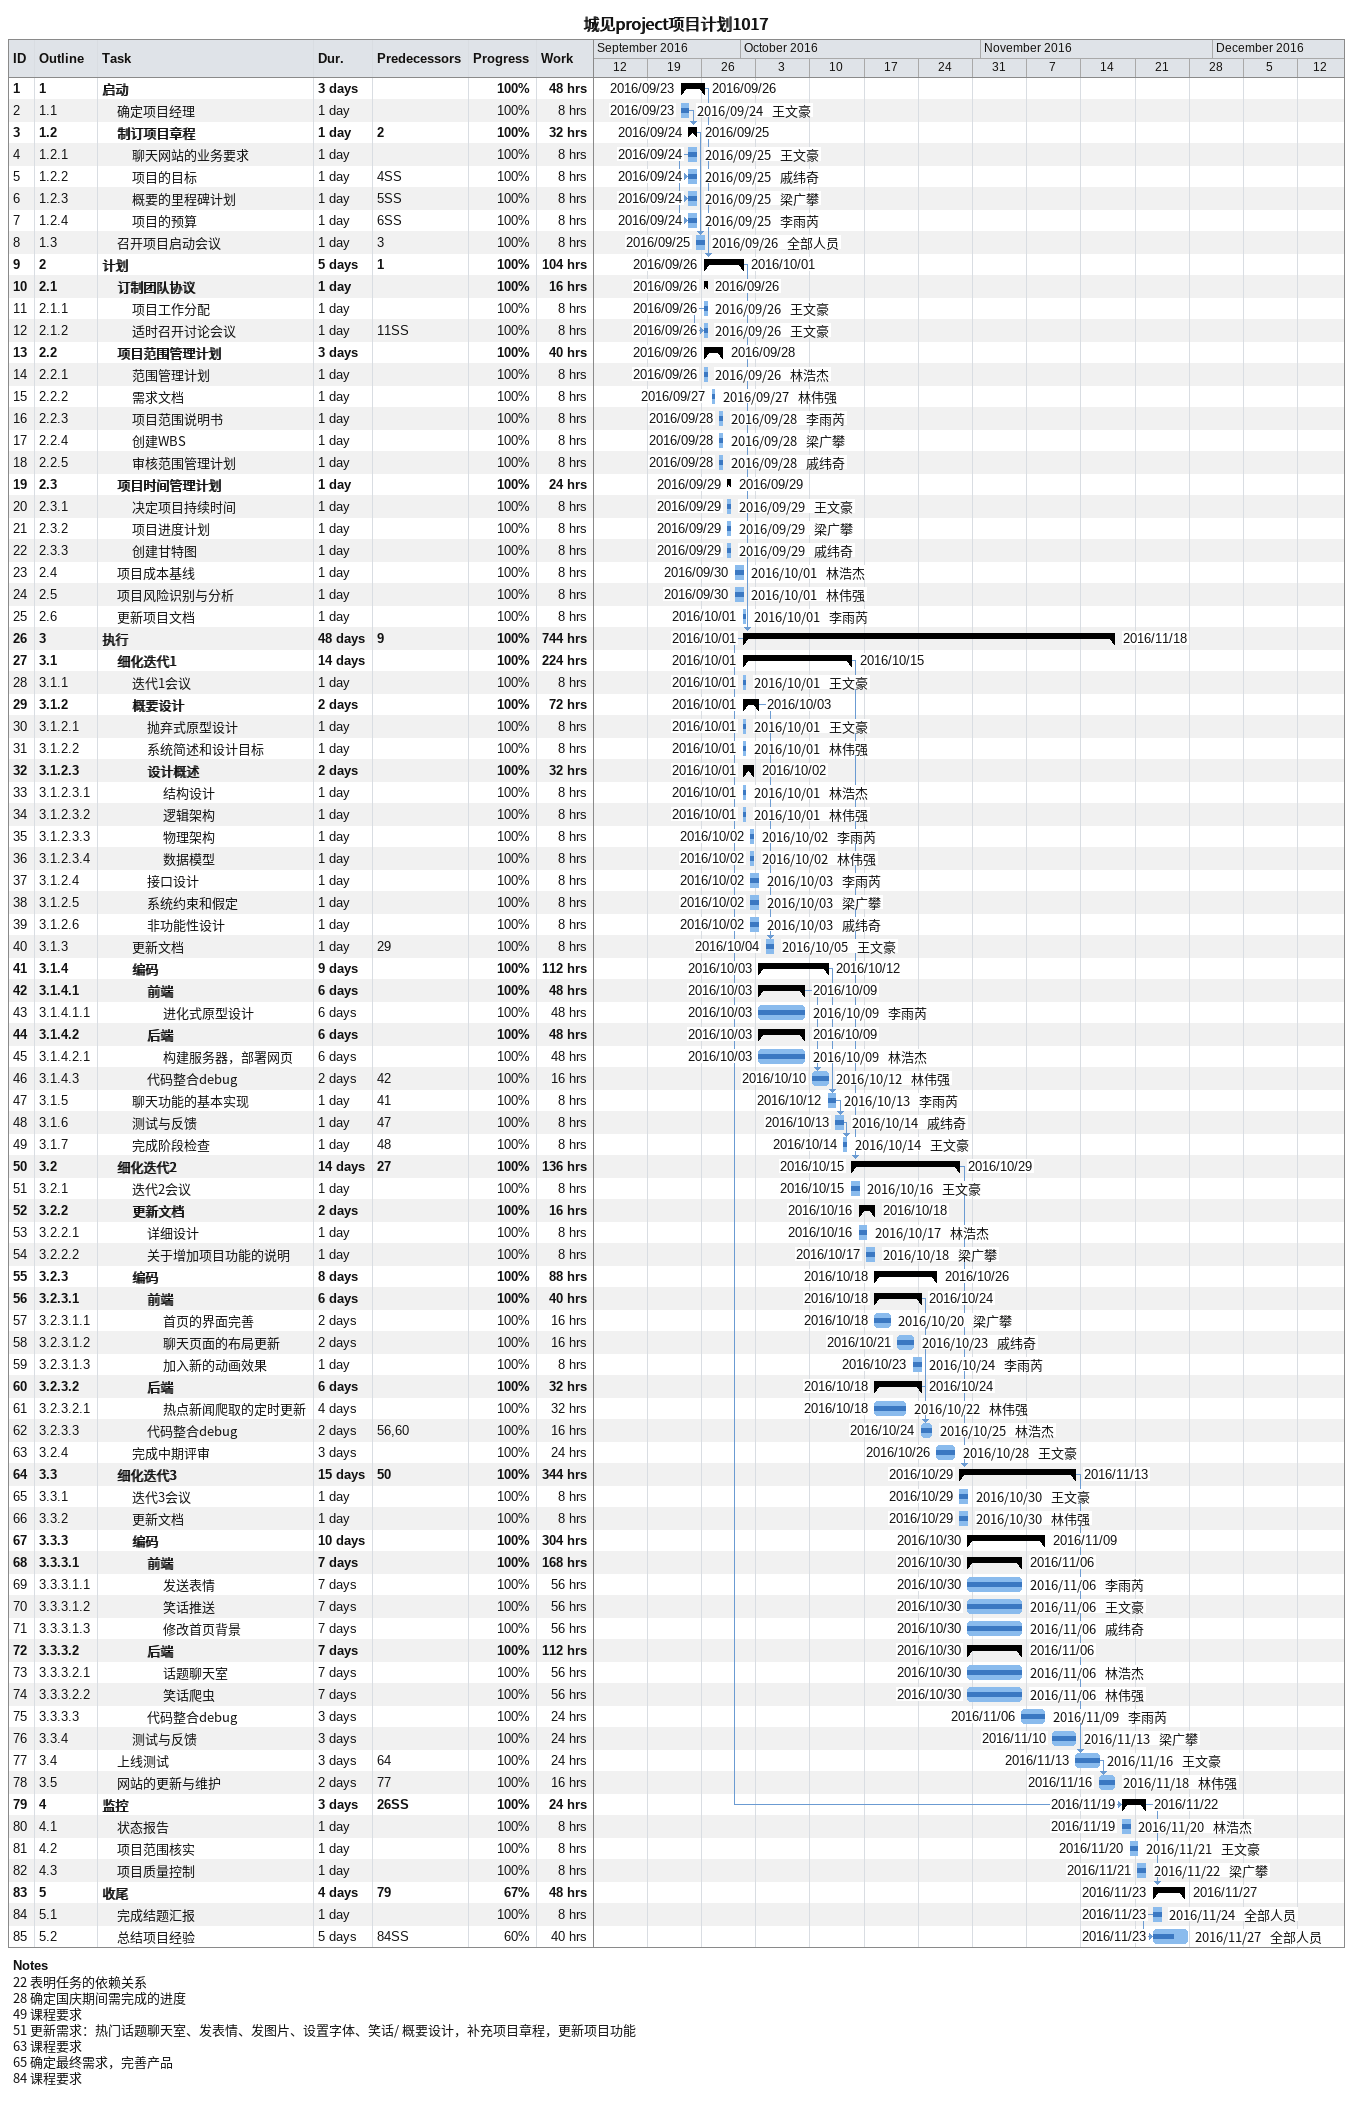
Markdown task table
城见project项目计划1017

| ID | WBS | Task | Duration | Start | Finish | Predecessors | Resources | % complete | Work (h) |
|---|---|---|---|---|---|---|---|---|---|
| 1 | 1 | **启动** | 3d | 2016-09-23 | 2016-09-26 |  |  | 100 | 48 |
| 2 | 1.1 | 确定项目经理 | 1d | 2016-09-23 | 2016-09-24 |  | 王文豪 | 100 | 8 |
| 3 | 1.2 | **制订项目章程** | 1d | 2016-09-24 | 2016-09-25 | 2 |  | 100 | 32 |
| 4 | 1.2.1 | 聊天网站的业务要求 | 1d | 2016-09-24 | 2016-09-25 |  | 王文豪 | 100 | 8 |
| 5 | 1.2.2 | 项目的目标 | 1d | 2016-09-24 | 2016-09-25 | 4SS | 戚纬奇 | 100 | 8 |
| 6 | 1.2.3 | 概要的里程碑计划 | 1d | 2016-09-24 | 2016-09-25 | 5SS | 梁广攀 | 100 | 8 |
| 7 | 1.2.4 | 项目的预算 | 1d | 2016-09-24 | 2016-09-25 | 6SS | 李雨芮 | 100 | 8 |
| 8 | 1.3 | 召开项目启动会议 | 1d | 2016-09-25 | 2016-09-26 | 3 | 全部人员 | 100 | 8 |
| 9 | 2 | **计划** | 5d | 2016-09-26 | 2016-10-01 | 1 |  | 100 | 104 |
| 10 | 2.1 | **订制团队协议** | 1d | 2016-09-26 | 2016-09-26 |  |  | 100 | 16 |
| 11 | 2.1.1 | 项目工作分配 | 1d | 2016-09-26 | 2016-09-26 |  | 王文豪 | 100 | 8 |
| 12 | 2.1.2 | 适时召开讨论会议 | 1d | 2016-09-26 | 2016-09-26 | 11SS | 王文豪 | 100 | 8 |
| 13 | 2.2 | **项目范围管理计划** | 3d | 2016-09-26 | 2016-09-28 |  |  | 100 | 40 |
| 14 | 2.2.1 | 范围管理计划 | 1d | 2016-09-26 | 2016-09-26 |  | 林浩杰 | 100 | 8 |
| 15 | 2.2.2 | 需求文档 | 1d | 2016-09-27 | 2016-09-27 |  | 林伟强 | 100 | 8 |
| 16 | 2.2.3 | 项目范围说明书 | 1d | 2016-09-28 | 2016-09-28 |  | 李雨芮 | 100 | 8 |
| 17 | 2.2.4 | 创建WBS | 1d | 2016-09-28 | 2016-09-28 |  | 梁广攀 | 100 | 8 |
| 18 | 2.2.5 | 审核范围管理计划 | 1d | 2016-09-28 | 2016-09-28 |  | 戚纬奇 | 100 | 8 |
| 19 | 2.3 | **项目时间管理计划** | 1d | 2016-09-29 | 2016-09-29 |  |  | 100 | 24 |
| 20 | 2.3.1 | 决定项目持续时间 | 1d | 2016-09-29 | 2016-09-29 |  | 王文豪 | 100 | 8 |
| 21 | 2.3.2 | 项目进度计划 | 1d | 2016-09-29 | 2016-09-29 |  | 梁广攀 | 100 | 8 |
| 22 | 2.3.3 | 创建甘特图 | 1d | 2016-09-29 | 2016-09-29 |  | 戚纬奇 | 100 | 8 |
| 23 | 2.4 | 项目成本基线 | 1d | 2016-09-30 | 2016-10-01 |  | 林浩杰 | 100 | 8 |
| 24 | 2.5 | 项目风险识别与分析 | 1d | 2016-09-30 | 2016-10-01 |  | 林伟强 | 100 | 8 |
| 25 | 2.6 | 更新项目文档 | 1d | 2016-10-01 | 2016-10-01 |  | 李雨芮 | 100 | 8 |
| 26 | 3 | **执行** | 48d | 2016-10-01 | 2016-11-18 | 9 |  | 100 | 744 |
| 27 | 3.1 | **细化迭代1** | 14d | 2016-10-01 | 2016-10-15 |  |  | 100 | 224 |
| 28 | 3.1.1 | 迭代1会议 | 1d | 2016-10-01 | 2016-10-01 |  | 王文豪 | 100 | 8 |
| 29 | 3.1.2 | **概要设计** | 2d | 2016-10-01 | 2016-10-03 |  |  | 100 | 72 |
| 30 | 3.1.2.1 | 抛弃式原型设计 | 1d | 2016-10-01 | 2016-10-01 |  | 王文豪 | 100 | 8 |
| 31 | 3.1.2.2 | 系统简述和设计目标 | 1d | 2016-10-01 | 2016-10-01 |  | 林伟强 | 100 | 8 |
| 32 | 3.1.2.3 | **设计概述** | 2d | 2016-10-01 | 2016-10-02 |  |  | 100 | 32 |
| 33 | 3.1.2.3.1 | 结构设计 | 1d | 2016-10-01 | 2016-10-01 |  | 林浩杰 | 100 | 8 |
| 34 | 3.1.2.3.2 | 逻辑架构 | 1d | 2016-10-01 | 2016-10-01 |  | 林伟强 | 100 | 8 |
| 35 | 3.1.2.3.3 | 物理架构 | 1d | 2016-10-02 | 2016-10-02 |  | 李雨芮 | 100 | 8 |
| 36 | 3.1.2.3.4 | 数据模型 | 1d | 2016-10-02 | 2016-10-02 |  | 林伟强 | 100 | 8 |
| 37 | 3.1.2.4 | 接口设计 | 1d | 2016-10-02 | 2016-10-03 |  | 李雨芮 | 100 | 8 |
| 38 | 3.1.2.5 | 系统约束和假定 | 1d | 2016-10-02 | 2016-10-03 |  | 梁广攀 | 100 | 8 |
| 39 | 3.1.2.6 | 非功能性设计 | 1d | 2016-10-02 | 2016-10-03 |  | 戚纬奇 | 100 | 8 |
| 40 | 3.1.3 | 更新文档 | 1d | 2016-10-04 | 2016-10-05 | 29 | 王文豪 | 100 | 8 |
| 41 | 3.1.4 | **编码** | 9d | 2016-10-03 | 2016-10-12 |  |  | 100 | 112 |
| 42 | 3.1.4.1 | **前端** | 6d | 2016-10-03 | 2016-10-09 |  |  | 100 | 48 |
| 43 | 3.1.4.1.1 | 进化式原型设计 | 6d | 2016-10-03 | 2016-10-09 |  | 李雨芮 | 100 | 48 |
| 44 | 3.1.4.2 | **后端** | 6d | 2016-10-03 | 2016-10-09 |  |  | 100 | 48 |
| 45 | 3.1.4.2.1 | 构建服务器，部署网页 | 6d | 2016-10-03 | 2016-10-09 |  | 林浩杰 | 100 | 48 |
| 46 | 3.1.4.3 | 代码整合debug | 2d | 2016-10-10 | 2016-10-12 | 42 | 林伟强 | 100 | 16 |
| 47 | 3.1.5 | 聊天功能的基本实现 | 1d | 2016-10-12 | 2016-10-13 | 41 | 李雨芮 | 100 | 8 |
| 48 | 3.1.6 | 测试与反馈 | 1d | 2016-10-13 | 2016-10-14 | 47 | 戚纬奇 | 100 | 8 |
| 49 | 3.1.7 | 完成阶段检查 | 1d | 2016-10-14 | 2016-10-14 | 48 | 王文豪 | 100 | 8 |
| 50 | 3.2 | **细化迭代2** | 14d | 2016-10-15 | 2016-10-29 | 27 |  | 100 | 136 |
| 51 | 3.2.1 | 迭代2会议 | 1d | 2016-10-15 | 2016-10-16 |  | 王文豪 | 100 | 8 |
| 52 | 3.2.2 | **更新文档** | 2d | 2016-10-16 | 2016-10-18 |  |  | 100 | 16 |
| 53 | 3.2.2.1 | 详细设计 | 1d | 2016-10-16 | 2016-10-17 |  | 林浩杰 | 100 | 8 |
| 54 | 3.2.2.2 | 关于增加项目功能的说明 | 1d | 2016-10-17 | 2016-10-18 |  | 梁广攀 | 100 | 8 |
| 55 | 3.2.3 | **编码** | 8d | 2016-10-18 | 2016-10-26 |  |  | 100 | 88 |
| 56 | 3.2.3.1 | **前端** | 6d | 2016-10-18 | 2016-10-24 |  |  | 100 | 40 |
| 57 | 3.2.3.1.1 | 首页的界面完善 | 2d | 2016-10-18 | 2016-10-20 |  | 梁广攀 | 100 | 16 |
| 58 | 3.2.3.1.2 | 聊天页面的布局更新 | 2d | 2016-10-21 | 2016-10-23 |  | 戚纬奇 | 100 | 16 |
| 59 | 3.2.3.1.3 | 加入新的动画效果 | 1d | 2016-10-23 | 2016-10-24 |  | 李雨芮 | 100 | 8 |
| 60 | 3.2.3.2 | **后端** | 6d | 2016-10-18 | 2016-10-24 |  |  | 100 | 32 |
| 61 | 3.2.3.2.1 | 热点新闻爬取的定时更新 | 4d | 2016-10-18 | 2016-10-22 |  | 林伟强 | 100 | 32 |
| 62 | 3.2.3.3 | 代码整合debug | 2d | 2016-10-24 | 2016-10-25 | 56, 60 | 林浩杰 | 100 | 16 |
| 63 | 3.2.4 | 完成中期评审 | 3d | 2016-10-26 | 2016-10-28 |  | 王文豪 | 100 | 24 |
| 64 | 3.3 | **细化迭代3** | 15d | 2016-10-29 | 2016-11-13 | 50 |  | 100 | 344 |
| 65 | 3.3.1 | 迭代3会议 | 1d | 2016-10-29 | 2016-10-30 |  | 王文豪 | 100 | 8 |
| 66 | 3.3.2 | 更新文档 | 1d | 2016-10-29 | 2016-10-30 |  | 林伟强 | 100 | 8 |
| 67 | 3.3.3 | **编码** | 10d | 2016-10-30 | 2016-11-09 |  |  | 100 | 304 |
| 68 | 3.3.3.1 | **前端** | 7d | 2016-10-30 | 2016-11-06 |  |  | 100 | 168 |
| 69 | 3.3.3.1.1 | 发送表情 | 7d | 2016-10-30 | 2016-11-06 |  | 李雨芮 | 100 | 56 |
| 70 | 3.3.3.1.2 | 笑话推送 | 7d | 2016-10-30 | 2016-11-06 |  | 王文豪 | 100 | 56 |
| 71 | 3.3.3.1.3 | 修改首页背景 | 7d | 2016-10-30 | 2016-11-06 |  | 戚纬奇 | 100 | 56 |
| 72 | 3.3.3.2 | **后端** | 7d | 2016-10-30 | 2016-11-06 |  |  | 100 | 112 |
| 73 | 3.3.3.2.1 | 话题聊天室 | 7d | 2016-10-30 | 2016-11-06 |  | 林浩杰 | 100 | 56 |
| 74 | 3.3.3.2.2 | 笑话爬虫 | 7d | 2016-10-30 | 2016-11-06 |  | 林伟强 | 100 | 56 |
| 75 | 3.3.3.3 | 代码整合debug | 3d | 2016-11-06 | 2016-11-09 |  | 李雨芮 | 100 | 24 |
| 76 | 3.3.4 | 测试与反馈 | 3d | 2016-11-10 | 2016-11-13 |  | 梁广攀 | 100 | 24 |
| 77 | 3.4 | 上线测试 | 3d | 2016-11-13 | 2016-11-16 | 64 | 王文豪 | 100 | 24 |
| 78 | 3.5 | 网站的更新与维护 | 2d | 2016-11-16 | 2016-11-18 | 77 | 林伟强 | 100 | 16 |
| 79 | 4 | **监控** | 3d | 2016-11-19 | 2016-11-22 | 26SS |  | 100 | 24 |
| 80 | 4.1 | 状态报告 | 1d | 2016-11-19 | 2016-11-20 |  | 林浩杰 | 100 | 8 |
| 81 | 4.2 | 项目范围核实 | 1d | 2016-11-20 | 2016-11-21 |  | 王文豪 | 100 | 8 |
| 82 | 4.3 | 项目质量控制 | 1d | 2016-11-21 | 2016-11-22 |  | 梁广攀 | 100 | 8 |
| 83 | 5 | **收尾** | 4d | 2016-11-23 | 2016-11-27 | 79 |  | 67 | 48 |
| 84 | 5.1 | 完成结题汇报 | 1d | 2016-11-23 | 2016-11-24 |  | 全部人员 | 100 | 8 |
| 85 | 5.2 | 总结项目经验 | 5d | 2016-11-23 | 2016-11-27 | 84SS | 全部人员 | 60 | 40 |

Notes
- 22: 表明任务的依赖关系
- 28: 确定国庆期间需完成的进度
- 49: 课程要求
- 51: 更新需求：热门话题聊天室、发表情、发图片、设置字体、笑话 / 概要设计，补充项目章程，更新项目功能
- 63: 课程要求
- 65: 确定最终需求，完善产品
- 84: 课程要求
